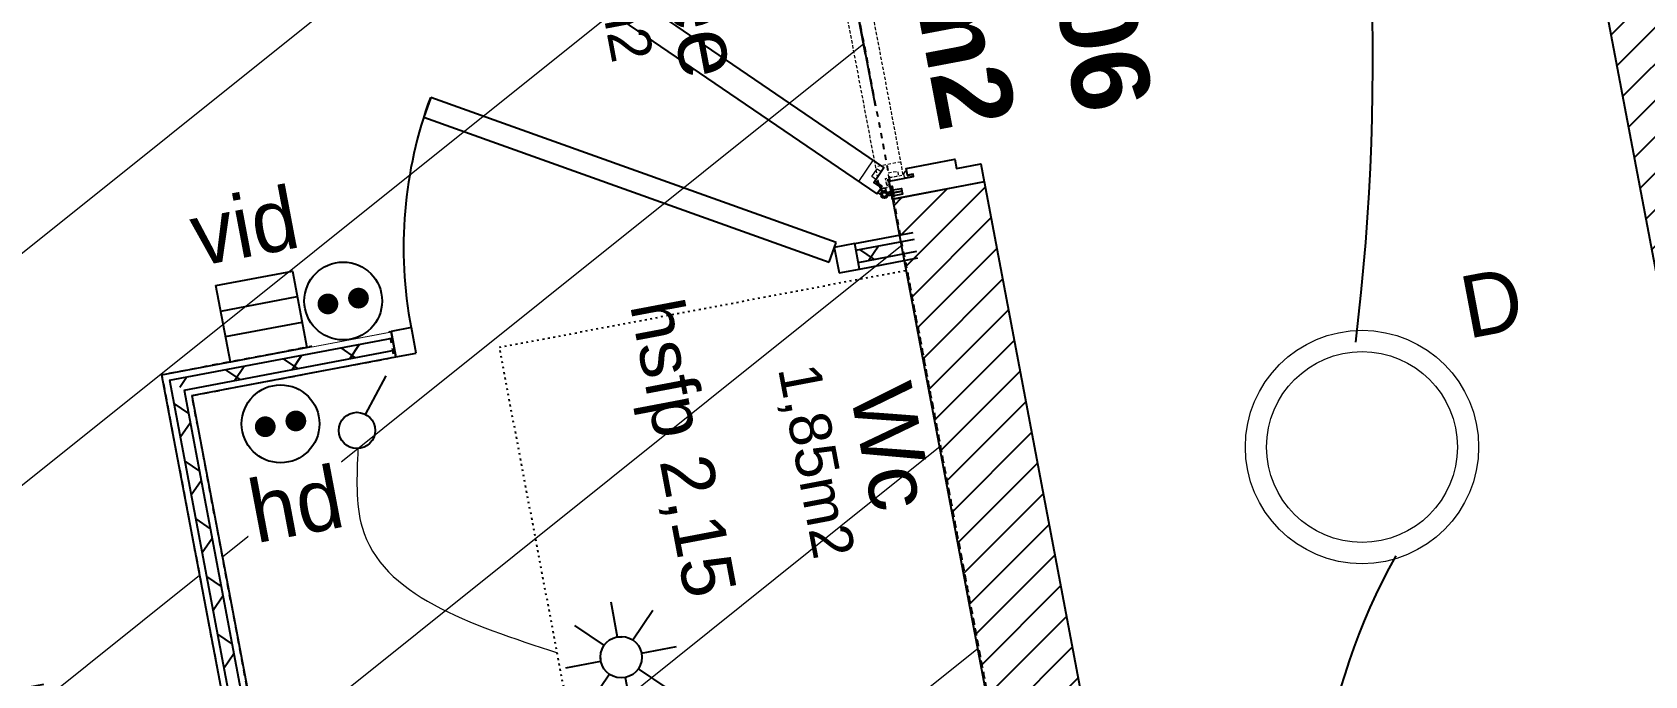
# Model space of a CAD drawing. Header units: centimetres. Extents: x 209280 to 319866, y -365283 to -277503.
# Drawn here: x 222499 to 225608, y -336568 to -335328 of the extents above; entities that cross this region are included whole.
import ezdxf

# ---------------------------------------------------------------- set-up
doc = ezdxf.new("R2010")
doc.units = ezdxf.units.CM
for name, pattern in [('Style de ligne -1', [0.41664, 0.20828, -0.20836]), ('Style de ligne -16', [0.192476, 0.123031, -0.069444]), ('Style de ligne -5', [0.20828, 0.069425, -0.138855])]:
    doc.linetypes.add(name, pattern=pattern)
doc.layers.get('0').update_dxf_attribs({"color": 252})
doc.layers.add('3-BAT C-Niveau 1', color=252, linetype='Continuous')
doc.layers.add('prlm-ELEC-CFA', color=1, linetype='Continuous', lineweight=25)
doc.layers.add('prlm-ELEC-CFO', color=1, linetype='Continuous', lineweight=25)
doc.styles.add('Geneva (bold)', font='arialbd.ttf')
doc.styles.add('Helvetica', font='arial.ttf')
doc.styles.add('prlm-elec-cfa', font='comic.ttf', dxfattribs={"height": 12})
doc.styles.add('prlm-elec-cfo', font='comic.ttf', dxfattribs={"height": 12})
pattern_1 = [(45, (89146.82, 134700.79), (-31.2347524, 39.0434405), [])]

# ---------------------------------------------------------------- blocks, each defined once
blk = doc.blocks.new('xi.PCHD')
at = {"color": 0, "lineweight": 5}
blk.add_wipeout([(-7.5, -7.5), (7.5, -7.5), (7.5, 7.5), (-7.5, 7.5)], dxfattribs=at).dxf.layer = 'prlm-ELEC-CFO'
at = {"layer": 'prlm-ELEC-CFO', "color": 0, "linetype": 'ByBlock', "lineweight": 5, "const_width": 2}
for points in [[(-4, 0, 1), (-2, 0, 1)], [(2, 0, 1), (4, 0, 1)]]:
    blk.add_lwpolyline(points, format="xyb", close=True, dxfattribs=at)
at = {"layer": 'prlm-ELEC-CFO', "color": 0, "linetype": 'ByBlock', "lineweight": -2}
blk.add_circle((0, 0), 7.5, dxfattribs=at)
blk = doc.blocks.new('xi.SA')
at = {"layer": 'prlm-ELEC-CFO', "color": 0}
blk.add_lwpolyline([(0.2, -1.28), (5.5, 5.28)], dxfattribs=at)
blk.add_circle((-2, -4), 3.5, dxfattribs=at)
blk = doc.blocks.new('xi.SPOT')
at = {"color": 0, "lineweight": 5}
blk.add_wipeout([(-4, 0), (-2.83, -2.83), (0, -4), (2.83, -2.83), (4, 0), (2.83, 2.83), (0, 4), (-2.83, 2.83)], dxfattribs=at).dxf.layer = 'prlm-ELEC-CFO'
at = {"layer": 'prlm-ELEC-CFO', "color": 0, "linetype": 'ByBlock', "lineweight": -2, "flags": 128}
for points in [[(0, 10.88), (0, 4)], [(-7.69, 7.69), (-2.83, 2.83)], [(7.69, 7.69), (2.83, 2.83)], [(-10.88, 0), (-4, 0)], [(4, 0), (10.88, 0)], [(-2.83, -2.83), (-7.69, -7.69)], [(2.83, -2.83), (7.69, -7.69)], [(0, -4), (0, -10.88)]]:
    blk.add_lwpolyline(points, dxfattribs=at)
at = {"layer": 'prlm-ELEC-CFO', "color": 0, "linetype": 'ByBlock', "lineweight": -2}
blk.add_circle((0, 0), 4, dxfattribs=at)
blk = doc.blocks.new('xi.PC')
at = {"color": 0, "lineweight": 5}
blk.add_wipeout([(-7.5, -7.5), (7.5, -7.5), (7.5, 7.5), (-7.5, 7.5)], dxfattribs=at).dxf.layer = 'prlm-ELEC-CFO'
at = {"layer": 'prlm-ELEC-CFO', "color": 0, "linetype": 'ByBlock', "lineweight": 5, "const_width": 2}
for points in [[(-4, 0, 1), (-2, 0, 1)], [(2, 0, 1), (4, 0, 1)]]:
    blk.add_lwpolyline(points, format="xyb", close=True, dxfattribs=at)
at = {"layer": 'prlm-ELEC-CFO', "color": 0, "linetype": 'ByBlock', "lineweight": -2}
blk.add_circle((0, 0), 7.5, dxfattribs=at)
blk = doc.blocks.new('xi.VID')
at = {"layer": 'prlm-ELEC-CFA', "color": 0, "linetype": 'ByBlock', "lineweight": -2, "flags": 128}
blk.add_lwpolyline([(-7.5, 7.5), (7.5, 7.5), (7.5, -7.5), (-7.5, -7.5)], close=True, dxfattribs=at)
at = {"layer": 'prlm-ELEC-CFA', "color": 0}
for points in [[(-7.5, 2.5), (7.5, 2.5)], [(-7.5, -2.5), (7.5, -2.5)]]:
    blk.add_lwpolyline(points, dxfattribs=at)
blk = doc.blocks.new('xi.lumD')
at = {"layer": 'prlm-ELEC-CFO', "color": 0, "linetype": 'ByBlock', "lineweight": 13}
for radius in [22.49, 18.39]:
    blk.add_circle((0, 0), radius, dxfattribs=at)
blk = doc.blocks.new('hsfp 2.15')
at = {"insert": (0, -0.78), "char_height": 10.087, "attachment_point": 2, "line_spacing_factor": 0.834288, "style": 'Helvetica'}
blk.add_mtext('hsfp 2,15', dxfattribs=at)

msp = doc.modelspace()

# ---------------------------------------------------------------- hatches: boundary and pattern name
at = {"linetype": 'Continuous'}
h = msp.add_hatch(dxfattribs=at)
h.set_pattern_fill('02_ISOLANT', color=256, scale=10, angle=10.723595, style=0, pattern_type=2)
h.set_pattern_definition([(55.723595, (88960.93, 134700.79), (-66.106423, 45.054865), []), (145.723595, (88960.93, 134700.79), (45.054865, 66.106423), [])])
h.paths.add_polyline_path([(224087.006, -335747.897), (224091.472, -335771.478), (224204.144, -335750.14), (224199.679, -335726.559)])
h = msp.add_hatch(dxfattribs=at)
h.set_pattern_fill('02_ISOLANT', color=256, scale=10, angle=10.723595, style=0, pattern_type=2)
h.set_pattern_definition([(55.723595, (88960.93, 134700.79), (-66.106423, 45.054865), []), (145.723595, (88960.93, 134700.79), (45.054865, 66.106423), [])])
h.paths.add_polyline_path([(222763.382, -335998.563), (222791.427, -336017.679), (223197.364, -335940.803), (223192.898, -335917.222)])
h = msp.add_hatch(dxfattribs=at)
h.set_pattern_fill('02_ISOLANT', color=256, scale=10, angle=-79.280935, style=0, pattern_type=2)
h.set_pattern_definition([(325.719065, (88960.93, 134700.79), (45.060091, 66.102861), []), (55.719065, (88960.93, 134700.79), (66.102861, -45.060091), [])])
h.paths.add_polyline_path([(222791.427, -336017.679), (222763.382, -335998.563), (223097.761, -337764.993), (223115.093, -337727.514)])
at = {"layer": '3-BAT C-Niveau 1', "linetype": 'Continuous', "lineweight": 18}
h = msp.add_hatch(dxfattribs=at)
h.set_pattern_fill('BA 13', color=256, scale=10, style=0, pattern_type=2)
h.set_pattern_definition([(218.65981, (88960.93, 134700.8), (-199.24783, 287.75041), [])])
h.paths.add_polyline_path([(223042.612, -337274.896), (222806.714, -336028.014), (223196.645, -335954.17), (223187.341, -335905.043), (222748.286, -335988.191), (223165.037, -338190.098), (223881.331, -338054.446), (223926.469, -338292.795), (222325.248, -338596.033), (222280.11, -338357.685), (222280.089, -338357.689), (222318.249, -338559.192), (221660.157, -338683.821), (221385.014, -337230.429), (222043.106, -337105.801), (221576.866, -334644.097), (223196.225, -334337.957), (223196.102, -334336.238), (223884.161, -334205.934), (223884.99, -334207.678), (224418.6, -337014.313)])
at = {"layer": '3-BAT C-Niveau 1', "linetype": 'Continuous'}
h = msp.add_hatch(dxfattribs=at)
h.set_pattern_fill('MURS MACONNERIE-2', color=256, scale=10, style=0, pattern_type=2)
h.set_pattern_definition(pattern_1)
h.paths.add_polyline_path([(226066.004, -338092.887), (226242.861, -338059.395), (225677.344, -335073.223), (225466.995, -334929.859)])
h = msp.add_hatch(dxfattribs=at)
h.set_pattern_fill('MURS MACONNERIE-2', color=256, scale=10, style=0, pattern_type=2)
h.set_pattern_definition(pattern_1)
h.paths.add_polyline_path([(225931.551, -345014.403), (226108.407, -344980.91), (224334.982, -335616.461), (224158.126, -335649.953)])

# ---------------------------------------------------------------- linework, layer by layer
at = {"linetype": 'Continuous'}
for p, q in [((223267.079, -335453.77), (223253.615, -335491.436)), ((224048.651, -335733.135), (223267.079, -335453.77)), ((223253.615, -335491.436), (224035.188, -335770.801)), ((224159.017, -335637.562), (224150.371, -335639.2)), ((224084.587, -335735.124), (224197.26, -335713.786)), ((224087.006, -335747.897), (224199.679, -335726.559)), ((224087.006, -335747.897), (224199.679, -335726.559)), ((224035.188, -335770.801), (224048.651, -335733.135)), ((224084.585, -335735.113), (224045.283, -335742.556)), ((224045.283, -335742.556), (224054.589, -335791.694)), ((224093.891, -335784.251), (224084.585, -335735.113)), ((224091.472, -335771.478), (224204.144, -335750.14)), ((224091.472, -335771.478), (224204.144, -335750.14)), ((224054.589, -335791.694), (224093.891, -335784.251)), ((222748.191, -335988.209), (223190.479, -335904.449)), ((222763.382, -335998.563), (223192.898, -335917.222)), ((222763.382, -335998.563), (223192.898, -335917.222)), ((223239.084, -335946.133), (223229.778, -335896.995)), ((222791.427, -336017.679), (223197.364, -335940.803)), ((222791.427, -336017.679), (223197.364, -335940.803)), ((222763.382, -335998.563), (223097.761, -337764.993)), ((222763.382, -335998.563), (223097.761, -337764.993)), ((222791.427, -336017.679), (223115.093, -337727.514)), ((222791.427, -336017.679), (223115.093, -337727.514)), ((222806.618, -336028.033), (223124.481, -337707.212))]:
    msp.add_line(p, q, dxfattribs=at)
at = {"linetype": 'Continuous', "lineweight": 18}
msp.add_line((224119.966, -335574.006), (224091.806, -335615.322), dxfattribs=at)
at = {"linetype": 'Style de ligne -16', "lineweight": 18, "ltscale": 50.8}
msp.add_line((224173.611, -335578.119), (224124.485, -335587.423), dxfattribs=at)
at = {"linetype": 'Continuous', "lineweight": 25}
for p, q in [((224084.587, -335735.124), (224197.26, -335713.786)), ((224093.891, -335784.251), (224084.587, -335735.124)), ((224093.891, -335784.251), (224206.563, -335762.913)), ((222748.191, -335988.209), (223190.479, -335904.449)), ((223199.783, -335953.576), (223190.479, -335904.449)), ((222806.618, -336028.033), (223199.783, -335953.576)), ((222748.191, -335988.209), (223088.373, -337785.294)), ((222806.618, -336028.033), (223124.481, -337707.212))]:
    msp.add_line(p, q, dxfattribs=at)
at = {"linetype": 'Style de ligne -16', "lineweight": 18, "ltscale": 50.8, "flags": 128}
for points in [[(224132.523, -335629.869), (224147.261, -335627.077), (224143.949, -335609.588), (224178.338, -335603.076), (224007.026, -334698.477), (223972.637, -334704.989), (223969.325, -334687.5), (223954.587, -334690.291)], [(224150.674, -335608.315), (224148.925, -335599.079), (224167.2, -335595.618), (224168.949, -335604.854)]]:
    msp.add_lwpolyline(points, close=True, dxfattribs=at)
at = {"linetype": 'Continuous', "flags": 128}
for points in [[(224127.504, -335639.652), (224135.952, -335627.257), (224121.243, -335617.232), (224140.955, -335588.311), (223380.171, -335069.798), (223360.459, -335098.72), (223345.751, -335088.695), (223337.303, -335101.09)], [(224334.491, -335616.554), (224157.634, -335650.046), (224151.003, -335615.032), (224198.245, -335606.085), (224197.322, -335601.211), (224186.434, -335603.273), (224184.008, -335590.462), (224277.349, -335572.785), (224280.698, -335590.471), (224327.86, -335581.539)], [(224156.723, -335645.234), (224152.964, -335625.387), (224156.582, -335624.702), (224160.34, -335644.549)], [(224159.017, -335637.562), (224157.955, -335631.951), (224174.559, -335628.807), (224175.622, -335634.418)], [(224160.08, -335643.173), (224159.017, -335637.562), (224175.622, -335634.418), (224176.685, -335640.029)]]:
    msp.add_lwpolyline(points, close=True, dxfattribs=at)
at = {"linetype": 'Continuous', "lineweight": 18, "flags": 128}
for points in [[(224125.098, -335611.576), (224117.33, -335606.282), (224127.805, -335590.913), (224135.573, -335596.206)], [(224197.121, -335605.523), (224182.383, -335608.315), (224180.747, -335607.199), (224179.482, -335600.518), (224182.842, -335595.587), (224184.002, -335595.368), (224185.718, -335604.426), (224196.526, -335602.379)]]:
    msp.add_lwpolyline(points, close=True, dxfattribs=at)
msp.add_lwpolyline([(224126.711, -335614.182), (224130.49, -335618.935), (224137.596, -335623.779), (224136.019, -335626.093), (224129.379, -335621.567), (224125.704, -335614.948), (224126.694, -335614.161)], dxfattribs=at)
at = {"linetype": 'Continuous', "flags": 128}
for points in [[(224133.592, -335630.719), (224139.116, -335634.483, 0.14316547), (224136.13, -335636.939, 0.14316547), (224134.936, -335640.616), (224129.413, -335636.851)], [(224143.145, -335627.857), (224144.389, -335634.425, 0.14316547), (224140.541, -335634.05, 0.14316547), (224137.097, -335635.806), (224135.853, -335629.238)], [(224156.09, -335641.893), (224148.216, -335643.384, 0.14316547), (224148.592, -335639.537, 0.14316547), (224146.836, -335636.093), (224154.709, -335634.601)]]:
    msp.add_lwpolyline(points, format="xyb", close=True, dxfattribs=at)
at = {"linetype": 'Style de ligne -16', "lineweight": 18, "ltscale": 50.8, "flags": 128}
msp.add_lwpolyline([(224149.972, -335611.297), (224149.283, -335617.331), (224150.883, -335625.781), (224148.132, -335626.302), (224146.637, -335618.407), (224148.719, -335611.128), (224149.975, -335611.271)], dxfattribs=at)
at = {"linetype": 'Style de ligne -5', "ltscale": 50.8, "flags": 128}
msp.add_lwpolyline([(223399.506, -335935.09), (224185.535, -335786.233), (224427.428, -337063.53), (223641.399, -337212.387)], close=True, dxfattribs=at)
at = {"linetype": 'Continuous'}
for radius in [6.889, 4.289]:
    msp.add_circle((224141.823, -335640.819), radius, dxfattribs=at)
msp.add_arc((224045.283, -335742.556), 830.542, 159.640472, 190.723595, dxfattribs=at)
at = {"layer": '3-BAT C-Niveau 1', "linetype": 'Continuous', "lineweight": 25}
for p, q in [((224105.314, -335371.086), (223494.757, -332147.079)), ((223971.073, -334662.236), (224123.921, -335469.339)), ((226066.004, -338092.887), (225466.995, -334929.859)), ((226066.004, -338092.887), (225466.995, -334929.859)), ((224105.314, -335371.086), (224123.921, -335469.339)), ((224334.982, -335616.461), (224158.126, -335649.953)), ((226108.407, -344980.91), (224334.982, -335616.461)), ((226108.407, -344980.91), (224334.982, -335616.461)), ((225931.551, -345014.403), (224158.126, -335649.953)), ((225413.599, -342279.394), (224158.126, -335649.953))]:
    msp.add_line(p, q, dxfattribs=at)
at = {"layer": '3-BAT C-Niveau 1', "linetype": 'Style de ligne -1', "ltscale": 50.8, "flags": 128}
msp.add_lwpolyline([(223042.612, -337274.896), (222806.714, -336028.014), (223196.645, -335954.17), (223187.341, -335905.043), (222748.286, -335988.191), (223165.037, -338190.098), (223881.331, -338054.446), (223926.469, -338292.795), (222325.248, -338596.033), (222280.11, -338357.685), (222280.089, -338357.689), (222318.249, -338559.192), (221660.157, -338683.821), (221385.014, -337230.429), (222043.106, -337105.801), (221576.866, -334644.097), (223196.225, -334337.957), (223196.102, -334336.238), (223884.161, -334205.934), (223884.99, -334207.678), (224418.6, -337014.313)], close=True, dxfattribs=at)
at = {"layer": 'prlm-ELEC-CFO'}
for centre, radius, start, end in [((220546.059, -335378.389), 4537.696, 353.080717, 31.726429), ((226181.409, -336923.903), 1206.387, 150.864206, 232.988752)]:
    msp.add_arc(centre, radius, start, end, dxfattribs=at)

# ---------------------------------------------------------------- block references
at = {"xscale": 10, "yscale": 10, "zscale": 10, "rotation": 280.7235947438887}
msp.add_blockref('hsfp 2.15', (223811.92, -336118.277), dxfattribs=at)

# ---------------------------------------------------------------- texts
at = {"char_height": 120, "attachment_point": 2, "rotation": 280.723595, "line_spacing_factor": 0.834288, "style": 'Helvetica'}
for s, insert in [('Entrée\\P{\\H0.6752x;6,63m2}\\P', (223826.37, -335158.7)), ('Wc\\P{\\H0.6752x;1,85m2}\\P', (224215.245, -336115.289))]:
    msp.add_mtext(s, dxfattribs=dict(at, insert=insert))
at = {"layer": '3-BAT C-Niveau 1', "insert": (224361.096, -335081.365), "char_height": 150, "attachment_point": 5, "rotation": 280.723595, "line_spacing_factor": 1.060906, "style": 'Geneva (bold)'}
msp.add_mtext('T3 C 106\\P59,38m2', dxfattribs=at)

# ---------------------------------------------------------------- next in the draw order: block references
at = {"layer": 'prlm-ELEC-CFO', "xscale": 10, "yscale": 10, "zscale": 10, "rotation": 10.72360141139323}
for name, p in [('xi.PC', (223098.297, -335845.91)), ('xi.SPOT', (222414.203, -336604.18))]:
    msp.add_blockref(name, p, dxfattribs=at)

# ---------------------------------------------------------------- next in the draw order: texts
at = {"layer": 'prlm-ELEC-CFO', "lineweight": 20, "char_height": 120, "rotation": 10.723601, "line_spacing_factor": 0.8, "style": 'prlm-elec-cfo', "bg_fill": 3, "bg_fill_color": 256, "bg_fill_transparency": 0}
for s, insert, attachment_point, box_fill_scale in [('D', (225301.803, -335790.112), 2, 0.95), ('hd', (223006.982, -336238.067), 5, 1.1)]:
    msp.add_mtext(s, dxfattribs=dict(at, insert=insert, attachment_point=attachment_point, box_fill_scale=box_fill_scale))

# ---------------------------------------------------------------- next in the draw order: linework, layer by layer
at = {"linetype": 'Continuous'}
for p, q in [((223229.778, -335896.995), (223190.477, -335904.438)), ((223190.477, -335904.438), (223199.783, -335953.576)), ((223199.783, -335953.576), (223239.084, -335946.133))]:
    msp.add_line(p, q, dxfattribs=at)
at = {"layer": 'prlm-ELEC-CFO', "lineweight": 13}
msp.add_spline([(223126.674, -336130.273), (223134.721, -336281.739), (223511.832, -336523.667)], degree=3, dxfattribs=at)

# ---------------------------------------------------------------- next in the draw order: block references
at = {"layer": 'prlm-ELEC-CFO', "xscale": 10, "yscale": 10, "zscale": 10, "rotation": 10.72360141139323}
for name, p in [('xi.lumD', (225062.776, -336127.198)), ('xi.PCHD', (222977.519, -336082.511))]:
    msp.add_blockref(name, p, dxfattribs=at)

# ---------------------------------------------------------------- next in the draw order: texts
at = {"layer": 'prlm-ELEC-CFA', "lineweight": 20, "insert": (222907.802, -335702.209), "char_height": 120, "attachment_point": 5, "rotation": 10.723601, "line_spacing_factor": 0.8, "style": 'prlm-elec-cfa', "bg_fill": 3, "box_fill_scale": 1.1, "bg_fill_color": 256, "bg_fill_transparency": 0}
msp.add_mtext('vid', dxfattribs=at)

# ---------------------------------------------------------------- next in the draw order: block references
at = {"layer": 'prlm-ELEC-CFA', "xscale": 10, "yscale": 10, "zscale": 10, "rotation": 10.72360141139323}
msp.add_blockref('xi.VID', (222940.669, -335875.762), dxfattribs=at)
at = {"layer": 'prlm-ELEC-CFO', "xscale": 10, "yscale": 10, "zscale": 10, "rotation": 10.72360141139323}
for name, p in [('xi.SA', (223137.025, -336052.299)), ('xi.SPOT', (223634.288, -336532.077))]:
    msp.add_blockref(name, p, dxfattribs=at)

doc.saveas('drawing.dxf')
